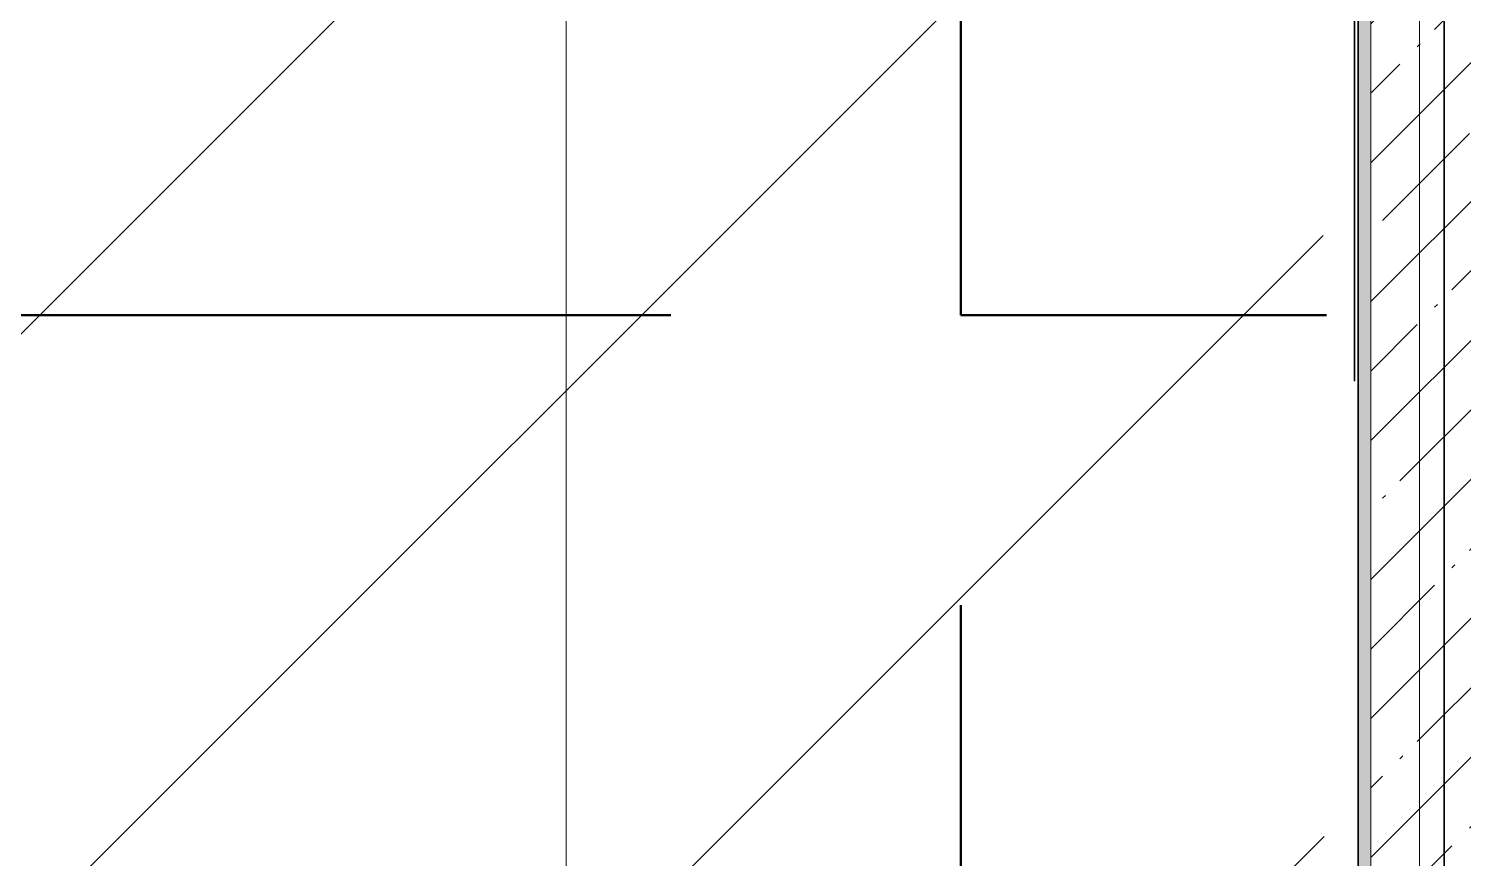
# Model space of a CAD drawing. Header units: millimetres. Extents: x -213911 to 415037, y -3642 to 107391.
# Drawn here: x 104993 to 107347, y 4348 to 5710 of the extents above; entities that cross this region are included whole.
import ezdxf

# ---------------------------------------------------------------- set-up
doc = ezdxf.new("R2010")
doc.units = ezdxf.units.MM
for name, color, linetype, lineweight in [('1)CF2', 3, 'Continuous', 30), ('7.1)Армстрон', 30, 'Continuous', 50), ('A-FLOR', 7, 'Continuous', 9), ('A-GENM-3', 7, 'Continuous', 5), ('I-WALL', 7, 'Continuous', 5), ('Оси', 7, 'Continuous', 9)]:
    doc.layers.add(name, color=color, linetype=linetype, lineweight=lineweight)
doc.layers.add('A-WALL-1', color=9, linetype='Continuous', lineweight=5, true_color=0x808080)
doc.layers.add('A-WALL-FNSH-1', color=9, linetype='Continuous', lineweight=5, true_color=0x808080)

# ---------------------------------------------------------------- blocks, each defined once
blk = doc.blocks.new('Рисунок_горы - Рисунок_горы-31934381-Объем проектирования 1 этажа')
at = {"layer": 'A-GENM-3'}
for p, q in [((107109, 6202.7), (107109, 5509.4)), ((107109, 5509.4), (107109, 5508.9)), ((107109, 5508.9), (107109, 5509.4)), ((107109, 5509.4), (107109, 170.3)), ((107109, 5474.8), (107109, 5481.3)), ((107109, 5410.9), (107109, 5473.2)), ((107109, 5473.2), (107109, 5410.9)), ((107109, 4718.9), (107109, 5335.8)), ((107109, 5202.8), (107109, 5327.3)), ((107109, 5327.3), (107109, 5202.8)), ((107109, 5182.5), (107109, 5181.1)), ((107109, 5181.1), (107109, 5059.9)), ((107109, 4354.2), (107109, 4586.3))]:
    blk.add_line(p, q, dxfattribs=at)
for points, knots in [([(107109, 5494.8), (107109, 5494.8), (107109, 5527.7), (107109, 5567.6), (107109, 5608.6)], [0.5, 0.5, 0.5, 0.5, 0.50000001, 0.51610652, 0.51610652, 0.51610652, 0.51610652]), ([(107109, 5508.9), (107109, 5508.9), (107109, 5508.2), (107109, 5507.5), (107109, 5506.8)], [0.1333333333, 0.1333333333, 0.1333333333, 0.1333333333, 0.1333333433, 0.1342484748, 0.1342484748, 0.1342484748, 0.1342484748]), ([(107109, 5473.2), (107109, 5473.2), (107109, 5481.2), (107109, 5486.6), (107109, 5494.8)], [0.46666667, 0.46666667, 0.46666667, 0.46666667, 0.46666668, 0.5, 0.5, 0.5, 0.5]), ([(107109, 5494.8), (107109, 5494.8), (107109, 5486.6), (107109, 5481.2), (107109, 5473.2)], [0.467625899, 0.467625899, 0.467625899, 0.467625899, 0.467625909, 0.474820144, 0.474820144, 0.474820144, 0.474820144]), ([(107109, 5481.3), (107109, 5481.3), (107109, 5481.7), (107109, 5482.1), (107109, 5482.5)], [0.358208955, 0.358208955, 0.358208955, 0.358208955, 0.358208965, 0.359714353, 0.359714353, 0.359714353, 0.359714353]), ([(107109, 5447), (107109, 5447), (107109, 5447.7), (107109, 5448.5), (107109, 5449.4)], [0.328358209, 0.328358209, 0.328358209, 0.328358209, 0.328358219, 0.330155979, 0.330155979, 0.330155979, 0.330155979]), ([(107109, 5400.7), (107109, 5400.7), (107109, 5421.8), (107109, 5424.6), (107109, 5431.1)], [0.313432836, 0.313432836, 0.313432836, 0.313432836, 0.313432846, 0.32329993, 0.32329993, 0.32329993, 0.32329993]), ([(107109, 5412.6), (107109, 5412.6), (107109, 5381.3), (107109, 5348.9), (107109, 5322.1)], [0.16666667, 0.16666667, 0.16666667, 0.16666667, 0.16666668, 0.2, 0.2, 0.2, 0.2]), ([(107109, 5391.1), (107109, 5391.1), (107109, 5399.8), (107109, 5403), (107109, 5410.9)], [0.4, 0.4, 0.4, 0.4, 0.40000001, 0.43333333, 0.43333333, 0.43333333, 0.43333333]), ([(107109, 5410.9), (107109, 5410.9), (107109, 5403), (107109, 5399.8), (107109, 5391.1)], [0.482014388, 0.482014388, 0.482014388, 0.482014388, 0.482014398, 0.489208633, 0.489208633, 0.489208633, 0.489208633]), ([(107109, 5327.3), (107109, 5327.3), (107109, 5345.9), (107109, 5365.8), (107109, 5391.1)], [0.36666667, 0.36666667, 0.36666667, 0.36666667, 0.36666668, 0.4, 0.4, 0.4, 0.4]), ([(107109, 5391.1), (107109, 5391.1), (107109, 5365.8), (107109, 5345.9), (107109, 5327.3)], [0.489208633, 0.489208633, 0.489208633, 0.489208633, 0.489208643, 0.496402878, 0.496402878, 0.496402878, 0.496402878]), ([(107109, 5335.8), (107109, 5335.8), (107109, 5337.2), (107109, 5339), (107109, 5341)], [0.298507463, 0.298507463, 0.298507463, 0.298507463, 0.298507473, 0.300719341, 0.300719341, 0.300719341, 0.300719341]), ([(107109, 5322.1), (107109, 5322.1), (107109, 5294.4), (107109, 5274.4), (107109, 5251.1)], [0.2, 0.2, 0.2, 0.2, 0.20000001, 0.23333333, 0.23333333, 0.23333333, 0.23333333]), ([(107109, 5251.1), (107109, 5251.1), (107109, 5239.5), (107109, 5229.1), (107109, 5217.1)], [0.23333333, 0.23333333, 0.23333333, 0.23333333, 0.23333334, 0.26666667, 0.26666667, 0.26666667, 0.26666667]), ([(107109, 5220.4), (107109, 5220.4), (107109, 5212.9), (107109, 5206.7), (107109, 5201.8)], [0.33333333, 0.33333333, 0.33333333, 0.33333333, 0.33333334, 0.40990975, 0.40990975, 0.40990975, 0.40990975]), ([(107109, 5217.1), (107109, 5217.1), (107109, 5206.1), (107109, 5190), (107109, 5182.5)], [0.26666667, 0.26666667, 0.26666667, 0.26666667, 0.26666668, 0.3, 0.3, 0.3, 0.3]), ([(107109, 5202.8), (107109, 5202.8), (107109, 5190.1), (107109, 5187.2), (107109, 5182.5)], [0.503597122, 0.503597122, 0.503597122, 0.503597122, 0.503597132, 0.510791367, 0.510791367, 0.510791367, 0.510791367]), ([(107109, 5059.9), (107109, 5059.9), (107109, 5048.8), (107109, 5037.4), (107109, 5026.3)], [0.525179856, 0.525179856, 0.525179856, 0.525179856, 0.525179866, 0.529081731, 0.529081731, 0.529081731, 0.529081731]), ([(107109, 5042), (107109, 5042), (107109, 5043.5), (107109, 5044.7), (107109, 5045.8)], [0.25, 0.25, 0.25, 0.25, 0.25000001, 0.26021117, 0.26021117, 0.26021117, 0.26021117]), ([(107109, 4960), (107109, 4960), (107109, 4946.2), (107109, 4933.4), (107109, 4925.2)], [0.25, 0.25, 0.25, 0.25, 0.25, 0.370927, 0.370927, 0.370927, 0.370927]), ([(107109, 4936.1), (107109, 4936.1), (107109, 4917.3), (107109, 4904.1), (107109, 4895.7)], [0.5, 0.5, 0.5, 0.5, 0.50000001, 0.59083144, 0.59083144, 0.59083144, 0.59083144]), ([(107109, 4650.6), (107109, 4650.6), (107109, 4690.6), (107109, 4713.5), (107109, 4718.2)], [0.26865672, 0.26865672, 0.26865672, 0.26865672, 0.26865673, 0.28244501, 0.28244501, 0.28244501, 0.28244501]), ([(107109, 4694), (107109, 4694), (107109, 4682.4), (107109, 4673.5), (107109, 4666.9)], [0.33333333, 0.33333333, 0.33333333, 0.33333333, 0.33333334, 0.42438326, 0.42438326, 0.42438326, 0.42438326]), ([(107109, 4683.1), (107109, 4683.1), (107109, 4658.5), (107109, 4641), (107109, 4629.7)], [0.3333333, 0.3333333, 0.3333333, 0.3333333, 0.3333333, 0.4607153, 0.4607153, 0.4607153, 0.4607153]), ([(107109, 4586.3), (107109, 4586.3), (107109, 4586.9), (107109, 4587.4), (107109, 4587.9)], [0.253731343, 0.253731343, 0.253731343, 0.253731343, 0.253731353, 0.25573256, 0.25573256, 0.25573256, 0.25573256]), ([(107109, 4564.5), (107109, 4564.5), (107109, 4551.3), (107109, 4537.6), (107109, 4529.3)], [0.25, 0.25, 0.25, 0.25, 0.25, 0.3785096, 0.3785096, 0.3785096, 0.3785096]), ([(107109, 4519), (107109, 4519), (107109, 4505.5), (107109, 4495.1), (107109, 4487.5)], [0.3333333, 0.3333333, 0.3333333, 0.3333333, 0.3333333, 0.4387955, 0.4387955, 0.4387955, 0.4387955])]:
    blk.add_open_spline(points, degree=3, knots=knots, dxfattribs=at)
for points in [[(107109, 5608.6), (107109, 5567.6), (107109, 5527.7), (107109, 5494.8)], [(107109, 5508.8), (107109, 5508.8), (107109, 5508.8), (107109, 5508.9)], [(107109, 5508.8), (107109, 5508.8), (107109, 5508.8), (107109, 5508.8)], [(107109, 5508.8), (107109, 5508.8), (107109, 5508.8), (107109, 5508.8)], [(107109, 5508.5), (107109, 5508.6), (107109, 5508.7), (107109, 5508.8)], [(107109, 5508.3), (107109, 5508.4), (107109, 5508.5), (107109, 5508.5)], [(107109, 5508.2), (107109, 5508.2), (107109, 5508.3), (107109, 5508.3)], [(107109, 5508.2), (107109, 5508.2), (107109, 5508.2), (107109, 5508.2)], [(107109, 5507.8), (107109, 5507.9), (107109, 5508), (107109, 5508.2)], [(107109, 5507.5), (107109, 5507.6), (107109, 5507.7), (107109, 5507.8)], [(107109, 5507.3), (107109, 5507.3), (107109, 5507.4), (107109, 5507.5)], [(107109, 5507.2), (107109, 5507.2), (107109, 5507.2), (107109, 5507.3)], [(107109, 5506.9), (107109, 5507), (107109, 5507.1), (107109, 5507.2)], [(107109, 5506.9), (107109, 5506.9), (107109, 5506.9), (107109, 5506.9)], [(107109, 5506.9), (107109, 5506.9), (107109, 5506.9), (107109, 5506.9)], [(107109, 5506.8), (107109, 5506.9), (107109, 5506.9), (107109, 5506.9)], [(107109, 5506.8), (107109, 5506.8), (107109, 5506.7), (107109, 5506.7)], [(107109, 5506.8), (107109, 5506.8), (107109, 5506.8), (107109, 5506.8)], [(107109, 5506.6), (107109, 5506.6), (107109, 5506.7), (107109, 5506.8)], [(107109, 5506.7), (107109, 5506.7), (107109, 5506.7), (107109, 5506.6)], [(107109, 5506.7), (107109, 5506.7), (107109, 5506.7), (107109, 5506.7)], [(107109, 5506.6), (107109, 5506.6), (107109, 5506.5), (107109, 5506.4)], [(107109, 5506.6), (107109, 5506.6), (107109, 5506.6), (107109, 5506.6)], [(107109, 5506.3), (107109, 5506.4), (107109, 5506.5), (107109, 5506.6)], [(107109, 5506.4), (107109, 5505.9), (107109, 5505.3), (107109, 5504.8)], [(107109, 5506.3), (107109, 5506.3), (107109, 5506.3), (107109, 5506.3)], [(107109, 5506.2), (107109, 5506.2), (107109, 5506.3), (107109, 5506.3)], [(107109, 5506), (107109, 5506.1), (107109, 5506.1), (107109, 5506.2)], [(107109, 5505.8), (107109, 5505.8), (107109, 5505.9), (107109, 5506)], [(107109, 5505.7), (107109, 5505.7), (107109, 5505.8), (107109, 5505.8)], [(107109, 5505.6), (107109, 5505.7), (107109, 5505.7), (107109, 5505.7)], [(107109, 5505.6), (107109, 5505.6), (107109, 5505.6), (107109, 5505.6)], [(107109, 5504.7), (107109, 5505), (107109, 5505.3), (107109, 5505.6)], [(107109, 5504.8), (107109, 5487.3), (107109, 5463.5), (107109, 5441)], [(107109, 5504.6), (107109, 5504.6), (107109, 5504.7), (107109, 5504.7)], [(107109, 5504.6), (107109, 5504.6), (107109, 5504.6), (107109, 5504.6)], [(107109, 5504.6), (107109, 5504.6), (107109, 5504.6), (107109, 5504.6)], [(107109, 5504.6), (107109, 5504.6), (107109, 5504.6), (107109, 5504.6)], [(107109, 5504.5), (107109, 5504.6), (107109, 5504.6), (107109, 5504.6)], [(107109, 5504.5), (107109, 5504.5), (107109, 5504.5), (107109, 5504.5)], [(107109, 5504.5), (107109, 5504.5), (107109, 5504.5), (107109, 5504.5)], [(107109, 5504.5), (107109, 5504.5), (107109, 5504.5), (107109, 5504.5)], [(107109, 5504.4), (107109, 5504.4), (107109, 5504.4), (107109, 5504.5)], [(107109, 5504.4), (107109, 5504.4), (107109, 5504.4), (107109, 5504.4)], [(107109, 5504.3), (107109, 5504.4), (107109, 5504.4), (107109, 5504.4)], [(107109, 5504.3), (107109, 5504.3), (107109, 5504.3), (107109, 5504.3)], [(107109, 5504.3), (107109, 5504.3), (107109, 5504.3), (107109, 5504.3)], [(107109, 5504.3), (107109, 5504.3), (107109, 5504.3), (107109, 5504.3)], [(107109, 5504.3), (107109, 5504.3), (107109, 5504.3), (107109, 5504.3)], [(107109, 5504.1), (107109, 5504.2), (107109, 5504.2), (107109, 5504.3)], [(107109, 5503.9), (107109, 5504), (107109, 5504), (107109, 5504.1)], [(107109, 5503.8), (107109, 5503.8), (107109, 5503.8), (107109, 5503.9)], [(107109, 5503.6), (107109, 5503.6), (107109, 5503.7), (107109, 5503.8)], [(107109, 5503.6), (107109, 5503.6), (107109, 5503.6), (107109, 5503.6)], [(107109, 5503.3), (107109, 5503.4), (107109, 5503.5), (107109, 5503.6)], [(107109, 5503.2), (107109, 5503.2), (107109, 5503.3), (107109, 5503.3)], [(107109, 5503.2), (107109, 5503.2), (107109, 5503.2), (107109, 5503.2)], [(107109, 5503.1), (107109, 5503.1), (107109, 5503.2), (107109, 5503.2)], [(107109, 5503.1), (107109, 5503.1), (107109, 5503.1), (107109, 5503.1)], [(107109, 5502.6), (107109, 5502.8), (107109, 5502.9), (107109, 5503.1)], [(107109, 5502.6), (107109, 5502.6), (107109, 5502.6), (107109, 5502.6)], [(107109, 5502.2), (107109, 5502.3), (107109, 5502.5), (107109, 5502.6)], [(107109, 5502.2), (107109, 5502.2), (107109, 5502.2), (107109, 5502.2)], [(107109, 5502.2), (107109, 5502.2), (107109, 5502.2), (107109, 5502.2)], [(107109, 5502), (107109, 5502), (107109, 5502.1), (107109, 5502.2)], [(107109, 5501.7), (107109, 5501.8), (107109, 5501.9), (107109, 5502)], [(107109, 5501.7), (107109, 5501.7), (107109, 5501.7), (107109, 5501.7)], [(107109, 5501.6), (107109, 5501.6), (107109, 5501.7), (107109, 5501.7)], [(107109, 5501.6), (107109, 5501.6), (107109, 5501.6), (107109, 5501.6)], [(107109, 5501.5), (107109, 5501.5), (107109, 5501.5), (107109, 5501.6)], [(107109, 5500.5), (107109, 5500.9), (107109, 5501.2), (107109, 5501.5)], [(107109, 5500.5), (107109, 5500.5), (107109, 5500.5), (107109, 5500.5)], [(107109, 5500.4), (107109, 5500.5), (107109, 5500.5), (107109, 5500.5)], [(107109, 5496.2), (107109, 5497.5), (107109, 5498.9), (107109, 5500.4)], [(107109, 5495.9), (107109, 5496), (107109, 5496.1), (107109, 5496.2)], [(107109, 5495.8), (107109, 5495.9), (107109, 5495.9), (107109, 5495.9)], [(107109, 5495.8), (107109, 5495.8), (107109, 5495.8), (107109, 5495.8)], [(107109, 5495.8), (107109, 5495.8), (107109, 5495.8), (107109, 5495.8)], [(107109, 5495.7), (107109, 5495.7), (107109, 5495.7), (107109, 5495.8)], [(107109, 5489.4), (107109, 5491.1), (107109, 5493.2), (107109, 5495.7)], [(107109, 5489.2), (107109, 5489.3), (107109, 5489.3), (107109, 5489.4)], [(107109, 5489.2), (107109, 5489.2), (107109, 5489.2), (107109, 5489.2)], [(107109, 5489.1), (107109, 5489.2), (107109, 5489.2), (107109, 5489.2)], [(107109, 5489.1), (107109, 5489.1), (107109, 5489.1), (107109, 5489.1)], [(107109, 5489.1), (107109, 5489.1), (107109, 5489.1), (107109, 5489.1)], [(107109, 5486.1), (107109, 5487), (107109, 5488), (107109, 5489.1)], [(107109, 5486), (107109, 5486), (107109, 5486.1), (107109, 5486.1)], [(107109, 5485.9), (107109, 5485.9), (107109, 5486), (107109, 5486)], [(107109, 5485.9), (107109, 5485.9), (107109, 5485.9), (107109, 5485.9)], [(107109, 5485.9), (107109, 5485.9), (107109, 5485.9), (107109, 5485.9)], [(107109, 5485.9), (107109, 5485.9), (107109, 5485.9), (107109, 5485.9)], [(107109, 5482.6), (107109, 5483.5), (107109, 5484.6), (107109, 5485.9)], [(107109, 5482.5), (107109, 5482.5), (107109, 5482.6), (107109, 5482.6)], [(107109, 5482.5), (107109, 5482.5), (107109, 5482.5), (107109, 5482.5)], [(107109, 5482.5), (107109, 5482.5), (107109, 5482.5), (107109, 5482.5)], [(107109, 5474.8), (107109, 5474.8), (107109, 5474.8), (107109, 5474.8)], [(107109, 5474.7), (107109, 5474.8), (107109, 5474.8), (107109, 5474.8)], [(107109, 5474.7), (107109, 5474.7), (107109, 5474.7), (107109, 5474.7)], [(107109, 5468.6), (107109, 5471), (107109, 5473.1), (107109, 5474.7)], [(107109, 5468.3), (107109, 5468.4), (107109, 5468.5), (107109, 5468.6)], [(107109, 5468.2), (107109, 5468.2), (107109, 5468.2), (107109, 5468.3)], [(107109, 5468.1), (107109, 5468.1), (107109, 5468.2), (107109, 5468.2)], [(107109, 5468.1), (107109, 5468.1), (107109, 5468.1), (107109, 5468.1)], [(107109, 5468), (107109, 5468), (107109, 5468), (107109, 5468.1)], [(107109, 5460.3), (107109, 5462.9), (107109, 5465.6), (107109, 5468)], [(107109, 5460), (107109, 5460.1), (107109, 5460.2), (107109, 5460.3)], [(107109, 5460), (107109, 5460), (107109, 5460), (107109, 5460)], [(107109, 5459.9), (107109, 5459.9), (107109, 5460), (107109, 5460)], [(107109, 5459.9), (107109, 5459.9), (107109, 5459.9), (107109, 5459.9)], [(107109, 5459.6), (107109, 5459.7), (107109, 5459.8), (107109, 5459.9)], [(107109, 5459.5), (107109, 5459.6), (107109, 5459.6), (107109, 5459.6)], [(107109, 5459.5), (107109, 5459.5), (107109, 5459.5), (107109, 5459.5)], [(107109, 5459.2), (107109, 5459.3), (107109, 5459.4), (107109, 5459.5)], [(107109, 5459), (107109, 5459.1), (107109, 5459.1), (107109, 5459.2)], [(107109, 5458.9), (107109, 5458.9), (107109, 5458.9), (107109, 5459)], [(107109, 5458.8), (107109, 5458.9), (107109, 5458.9), (107109, 5458.9)], [(107109, 5458.6), (107109, 5458.7), (107109, 5458.8), (107109, 5458.8)], [(107109, 5458.3), (107109, 5458.4), (107109, 5458.5), (107109, 5458.6)], [(107109, 5458.1), (107109, 5458.1), (107109, 5458.2), (107109, 5458.3)], [(107109, 5457.8), (107109, 5457.9), (107109, 5458), (107109, 5458.1)], [(107109, 5457.5), (107109, 5457.6), (107109, 5457.7), (107109, 5457.8)], [(107109, 5457.2), (107109, 5457.3), (107109, 5457.4), (107109, 5457.5)], [(107109, 5457.2), (107109, 5457.2), (107109, 5457.2), (107109, 5457.2)], [(107109, 5456.9), (107109, 5457), (107109, 5457.1), (107109, 5457.2)], [(107109, 5456.7), (107109, 5456.8), (107109, 5456.8), (107109, 5456.9)], [(107109, 5456.6), (107109, 5456.6), (107109, 5456.7), (107109, 5456.7)], [(107109, 5456.4), (107109, 5456.4), (107109, 5456.5), (107109, 5456.6)], [(107109, 5456.3), (107109, 5456.3), (107109, 5456.3), (107109, 5456.4)], [(107109, 5456.3), (107109, 5456.3), (107109, 5456.3), (107109, 5456.3)], [(107109, 5456.2), (107109, 5456.3), (107109, 5456.3), (107109, 5456.3)], [(107109, 5456.2), (107109, 5456.2), (107109, 5456.2), (107109, 5456.2)], [(107109, 5455.9), (107109, 5456), (107109, 5456.1), (107109, 5456.2)], [(107109, 5455.7), (107109, 5455.8), (107109, 5455.9), (107109, 5455.9)], [(107109, 5455.6), (107109, 5455.7), (107109, 5455.7), (107109, 5455.7)], [(107109, 5455.6), (107109, 5455.6), (107109, 5455.6), (107109, 5455.6)], [(107109, 5455.3), (107109, 5455.4), (107109, 5455.5), (107109, 5455.6)], [(107109, 5455.1), (107109, 5455.2), (107109, 5455.3), (107109, 5455.3)], [(107109, 5455.1), (107109, 5455.1), (107109, 5455.1), (107109, 5455.1)], [(107109, 5455), (107109, 5455), (107109, 5455.1), (107109, 5455.1)], [(107109, 5455), (107109, 5455), (107109, 5455), (107109, 5455)], [(107109, 5454.9), (107109, 5454.9), (107109, 5454.9), (107109, 5455)], [(107109, 5454.9), (107109, 5454.9), (107109, 5454.9), (107109, 5454.9)], [(107109, 5454.9), (107109, 5454.9), (107109, 5454.9), (107109, 5454.9)], [(107109, 5454.9), (107109, 5454.9), (107109, 5454.9), (107109, 5454.9)], [(107109, 5454.8), (107109, 5454.8), (107109, 5454.8), (107109, 5454.9)], [(107109, 5454.8), (107109, 5454.8), (107109, 5454.8), (107109, 5454.8)], [(107109, 5454.8), (107109, 5454.8), (107109, 5454.8), (107109, 5454.8)], [(107109, 5454.7), (107109, 5454.8), (107109, 5454.8), (107109, 5454.8)], [(107109, 5454.7), (107109, 5454.7), (107109, 5454.7), (107109, 5454.7)], [(107109, 5454.7), (107109, 5454.7), (107109, 5454.7), (107109, 5454.7)], [(107109, 5454.7), (107109, 5454.7), (107109, 5454.7), (107109, 5454.7)], [(107109, 5454.6), (107109, 5454.7), (107109, 5454.7), (107109, 5454.7)], [(107109, 5454.6), (107109, 5454.6), (107109, 5454.6), (107109, 5454.6)], [(107109, 5454.6), (107109, 5454.6), (107109, 5454.6), (107109, 5454.6)], [(107109, 5454.6), (107109, 5454.6), (107109, 5454.6), (107109, 5454.6)], [(107109, 5454.5), (107109, 5454.5), (107109, 5454.6), (107109, 5454.6)], [(107109, 5454.5), (107109, 5454.5), (107109, 5454.5), (107109, 5454.5)], [(107109, 5454.5), (107109, 5454.5), (107109, 5454.5), (107109, 5454.5)], [(107109, 5454.5), (107109, 5454.5), (107109, 5454.5), (107109, 5454.5)], [(107109, 5454.4), (107109, 5454.4), (107109, 5454.5), (107109, 5454.5)], [(107109, 5454.4), (107109, 5454.4), (107109, 5454.4), (107109, 5454.4)], [(107109, 5454.4), (107109, 5454.4), (107109, 5454.4), (107109, 5454.4)], [(107109, 5454.4), (107109, 5454.4), (107109, 5454.4), (107109, 5454.4)], [(107109, 5454.3), (107109, 5454.3), (107109, 5454.3), (107109, 5454.4)], [(107109, 5454.3), (107109, 5454.3), (107109, 5454.3), (107109, 5454.3)], [(107109, 5454.3), (107109, 5454.3), (107109, 5454.3), (107109, 5454.3)], [(107109, 5454.3), (107109, 5454.3), (107109, 5454.3), (107109, 5454.3)], [(107109, 5454.2), (107109, 5454.2), (107109, 5454.2), (107109, 5454.3)], [(107109, 5454.2), (107109, 5454.2), (107109, 5454.2), (107109, 5454.2)], [(107109, 5454.2), (107109, 5454.2), (107109, 5454.2), (107109, 5454.2)], [(107109, 5454.1), (107109, 5454.2), (107109, 5454.2), (107109, 5454.2)], [(107109, 5454.1), (107109, 5454.1), (107109, 5454.1), (107109, 5454.1)], [(107109, 5449.9), (107109, 5451.1), (107109, 5452.6), (107109, 5454.1)], [(107109, 5449.6), (107109, 5449.7), (107109, 5449.8), (107109, 5449.9)], [(107109, 5449.6), (107109, 5449.6), (107109, 5449.6), (107109, 5449.6)], [(107109, 5449.5), (107109, 5449.5), (107109, 5449.5), (107109, 5449.6)], [(107109, 5449.4), (107109, 5449.4), (107109, 5449.5), (107109, 5449.5)], [(107109, 5449.4), (107109, 5449.4), (107109, 5449.4), (107109, 5449.4)], [(107109, 5443.6), (107109, 5444.7), (107109, 5445.8), (107109, 5447)], [(107109, 5443.3), (107109, 5443.4), (107109, 5443.5), (107109, 5443.6)], [(107109, 5443.3), (107109, 5443.3), (107109, 5443.3), (107109, 5443.3)], [(107109, 5443.2), (107109, 5443.2), (107109, 5443.2), (107109, 5443.3)], [(107109, 5443.1), (107109, 5443.2), (107109, 5443.2), (107109, 5443.2)], [(107109, 5443.1), (107109, 5443.1), (107109, 5443.1), (107109, 5443.1)], [(107109, 5435.7), (107109, 5437.7), (107109, 5440.1), (107109, 5443.1)], [(107109, 5441), (107109, 5441), (107109, 5441), (107109, 5441)], [(107109, 5441), (107109, 5431), (107109, 5421.3), (107109, 5412.6)], [(107109, 5435.5), (107109, 5435.6), (107109, 5435.6), (107109, 5435.7)], [(107109, 5435.7), (107109, 5435.7), (107109, 5435.7), (107109, 5435.7)], [(107109, 5435.3), (107109, 5435.4), (107109, 5435.5), (107109, 5435.5)], [(107109, 5435.3), (107109, 5435.3), (107109, 5435.3), (107109, 5435.3)], [(107109, 5435.3), (107109, 5435.3), (107109, 5435.3), (107109, 5435.3)], [(107109, 5435.2), (107109, 5435.2), (107109, 5435.2), (107109, 5435.3)], [(107109, 5435.2), (107109, 5435.2), (107109, 5435.2), (107109, 5435.2)], [(107109, 5431.8), (107109, 5432.8), (107109, 5433.9), (107109, 5435.2)], [(107109, 5431.6), (107109, 5431.7), (107109, 5431.7), (107109, 5431.8)], [(107109, 5431.6), (107109, 5431.6), (107109, 5431.6), (107109, 5431.6)], [(107109, 5431.6), (107109, 5431.6), (107109, 5431.6), (107109, 5431.6)], [(107109, 5431.5), (107109, 5431.5), (107109, 5431.5), (107109, 5431.6)], [(107109, 5431.5), (107109, 5431.5), (107109, 5431.5), (107109, 5431.5)], [(107109, 5431.1), (107109, 5431.2), (107109, 5431.4), (107109, 5431.5)], [(107109, 5341), (107109, 5352.6), (107109, 5373.7), (107109, 5400.7)], [(107109, 5292.4), (107109, 5315.5), (107109, 5267.8), (107109, 5220.4)], [(107109, 5260.7), (107109, 5276.5), (107109, 5286.7), (107109, 5292.4)], [(107109, 5208.6), (107109, 5221.7), (107109, 5239.7), (107109, 5260.7)], [(107109, 5187.4), (107109, 5190.5), (107109, 5194.6), (107109, 5202.8)], [(107109, 4996.9), (107109, 5086.6), (107109, 5046.4), (107109, 4960)], [(107109, 5044.2), (107109, 5027), (107109, 4982.4), (107109, 4936.1)], [(107109, 4997.1), (107109, 5021), (107109, 5029.3), (107109, 5042)], [(107109, 4899.9), (107109, 4919.6), (107109, 4955.5), (107109, 4997.1)], [(107109, 4937.6), (107109, 4952.7), (107109, 4974.4), (107109, 4996.9)], [(107109, 4801.5), (107109, 4837.3), (107109, 4769), (107109, 4683.1)], [(107109, 4745.8), (107109, 4834.9), (107109, 4778.8), (107109, 4694)], [(107109, 4674.5), (107109, 4691.7), (107109, 4717.2), (107109, 4745.8)], [(107109, 4610.3), (107109, 4692.4), (107109, 4646), (107109, 4564.5)], [(107109, 4560.8), (107109, 4651.4), (107109, 4604.2), (107109, 4519)], [(107109, 4588.4), (107109, 4592.2), (107109, 4600.4), (107109, 4650.6)], [(107109, 4543), (107109, 4559.7), (107109, 4584.3), (107109, 4610.3)], [(107109, 4588.1), (107109, 4588.2), (107109, 4588.3), (107109, 4588.4)], [(107109, 4588), (107109, 4588.1), (107109, 4588.1), (107109, 4588.1)], [(107109, 4588), (107109, 4588), (107109, 4588), (107109, 4588)], [(107109, 4588), (107109, 4588), (107109, 4588), (107109, 4588)], [(107109, 4588), (107109, 4588), (107109, 4588), (107109, 4588)], [(107109, 4587.9), (107109, 4588), (107109, 4588), (107109, 4588)], [(107109, 4480.9), (107109, 4572.6), (107109, 4516.7), (107109, 4440.6)], [(107109, 4492.6), (107109, 4508.3), (107109, 4531.9), (107109, 4560.8)]]:
    blk.add_open_spline(points, degree=3, dxfattribs=at)

msp = doc.modelspace()

# ---------------------------------------------------------------- hatches: boundary and pattern name
at = {"layer": '1)CF2'}
h = msp.add_hatch(dxfattribs=at)
h.set_pattern_fill('ANSI31', color=256, scale=220)
h.paths.add_polyline_path([(107117.8, 5788.9), (107129.6, 8231.6), (107131.1, 8882.2), (107131.1, 8883.1), (107125.1, 8883.1), (107128, 10127), (101656.1, 10139.9), (101643.9, 4940.4), (101623.9, 4940.4), (101612.9, 281.9), (101872.9, 281.3), (101872.1, -68.7), (105510.1, -77.2), (105510.9, 272.8), (106032.9, 271.6), (106032.1, -78.4), (107110.1, -81), (107111, 289.5), (107111, 292.7), (107116.1, 2491.6), (107116.7, 2724.1), (107110.6, 2724.1), (107111.6, 3120.9), (107122.8, 5322.1), (107116.7, 5322.1)])
at = {"layer": '7.1)Армстрон'}
h = msp.add_hatch(dxfattribs=at)
h.set_pattern_fill('ANGLE', color=256, scale=250)
h.set_pattern_definition([(0, (0, 0), (0, 1746.25), [1270, -476.25]), (90, (0, 0), (-1746.25, 1e-13), [1270, -476.25])])
h.paths.add_polyline_path([(107117.8, 5788.9), (107129.6, 8231.6), (107131.1, 8882.2), (107131.1, 8883.1), (107125.1, 8883.1), (107128, 10127), (101656.1, 10139.9), (101643.9, 4940.4), (101623.9, 4940.4), (101612.9, 281.9), (101872.9, 281.3), (101872.1, -68.7), (105510.1, -77.2), (105510.9, 272.8), (106032.9, 271.6), (106032.1, -78.4), (107110.1, -81), (107111, 289.5), (107111, 292.7), (107116.1, 2491.6), (107116.7, 2724.1), (107110.6, 2724.1), (107111.6, 3120.9), (107122.8, 5322.1), (107116.7, 5322.1)])
at = {"layer": 'I-WALL'}
h = msp.add_hatch(dxfattribs=at)
h.set_pattern_fill('FP_1', color=256, style=0, pattern_type=2)
h.set_pattern_definition([(45, (64.7, -136.06), (-114.04925, 114.04925), []), (45, (178.75, -136.06), (-114.04925, 114.04925), [201.612, -40.322, 6.706, -33.617])])
h.paths.add_polyline_path([(107414.7, 2263.9), (107414.7, 10243.9), (107194.7, 10263.9), (107194.7, 2263.9), (107414.5, 2263.9)])
h.paths.add_polyline_path([(107414.7, 10243.9), (107414.7, 10463.9), (107194.7, 10463.9), (107194.7, 10263.9)])
h = msp.add_hatch(dxfattribs=at)
h.set_pattern_fill('FP_191', color=256, style=0, pattern_type=2)
h.set_pattern_definition([(0, (64.7, -136.06), (243.84, 60.96), [20.117, -162.763, 20.117, -162.763, -975.36]), (0, (64.7, -136.06), (243.84, 60.96), [-365.76, 20.117, -345.643, 20.117, -162.763, -426.72]), (0, (64.7, -136.06), (243.84, 60.96), [-914.4, 20.117, -101.803, 20.117, -284.683]), (120, (156.14, -105.58), (-174.71291, 180.691634), [20.117, -162.763, 20.117, -162.763, -975.36]), (120, (156.14, -105.58), (-174.71291, 180.691634), [-365.76, 20.117, -345.643, 20.117, -162.763, -426.72]), (120, (156.14, -105.58), (-174.71291, 180.691634), [-914.4, 20.117, -101.803, 20.117, -284.683]), (240, (186.62, 16.34), (-69.12709, -241.651634), [20.117, -162.763, 20.117, -162.763, -975.36]), (240, (186.62, 16.34), (-69.12709, -241.651634), [-365.76, 20.117, -345.643, 20.117, -162.763, -426.72]), (240, (186.62, 16.34), (-69.12709, -241.651634), [-914.4, 20.117, -101.803, 20.117, -284.683])])
h.paths.add_polyline_path([(107194.7, 13.9), (107194.7, 10243.9), (107174.7, 10243.9), (107174.7, 13.9)])

# ---------------------------------------------------------------- linework, layer by layer
at = {"layer": 'A-FLOR'}
msp.add_line((107174.7, 10243.9), (107174.7, 33.9), dxfattribs=at)
at = {"layer": 'A-WALL-1'}
msp.add_line((107194.7, 13.9), (107194.7, 10463.9), dxfattribs=at)
at = {"layer": 'A-WALL-FNSH-1'}
for p, q in [((107314.7, 10253.9), (107314.7, 24.4)), ((107315.7, 24.4), (107315.7, 10253.9)), ((107167.7, 6371.1), (107167.7, 5131.9)), ((107168.7, 5131.9), (107168.7, 6371.1)), ((107167.7, 5131.9), (107168.7, 5131.9)), ((107174.7, 5130.8), (107173.7, 5130.8)), ((107173.7, 5130.8), (107173.7, 4829.2)), ((107173.7, 4817.3), (107174.7, 4817.3)), ((107174.7, 4701.2), (107173.7, 4701.2)), ((107173.7, 4689.2), (107173.7, 3783.8)), ((107173.7, 4587), (107174.7, 4587)), ((107174.7, 4506.6), (107173.7, 4506.6))]:
    msp.add_line(p, q, dxfattribs=at)
at = {"layer": 'I-WALL'}
for p, q in [((107173.7, 5477.1), (107174.7, 5477.1)), ((107173.7, 5312.9), (107174.7, 5312.9)), ((107173.7, 4829.2), (107173.7, 4689.2)), ((107174.7, 4829.2), (107173.7, 4829.2)), ((107173.7, 4689.2), (107174.7, 4689.2)), ((107174.7, 4592.6), (107173.7, 4592.6)), ((107174.7, 4587.6), (107173.7, 4587.6)), ((107173.7, 4477.6), (107174.7, 4477.6)), ((107173.7, 4452.6), (107174.7, 4452.6)), ((107174.7, 4365.1), (107173.7, 4365.1))]:
    msp.add_line(p, q, dxfattribs=at)
for points in [[(107167.7, 5486.4), (107167.7, 5397.1), (107167.7, 5278.9), (107167.7, 5131.9)], [(107168.7, 5131.9), (107168.7, 5278.9), (107168.7, 5397.1), (107168.7, 5486.4)], [(107173.7, 5312.9), (107173.7, 5386.1), (107173.7, 5440.8), (107173.7, 5477.1)], [(107173.7, 5130.8), (107173.7, 5188.8), (107173.7, 5249.5), (107173.7, 5312.9)]]:
    msp.add_open_spline(points, degree=3, dxfattribs=at)
at = {"layer": 'Оси'}
for points in [[(105874.7, -2042.3), (105874.7, 2957.7), (105874.7, 16892.2), (105874.7, 21892.2)], [(107274.7, -2042.3), (107274.7, 2957.7), (107274.7, 16892.2), (107274.7, 21892.2)]]:
    msp.add_lwpolyline(points, dxfattribs=at)

# ---------------------------------------------------------------- block references
at = {"layer": 'A-GENM-3'}
msp.add_blockref('Рисунок_горы - Рисунок_горы-31934381-Объем проектирования 1 этажа', (64.7, -136.1), dxfattribs=at)

doc.saveas('drawing.dxf')
